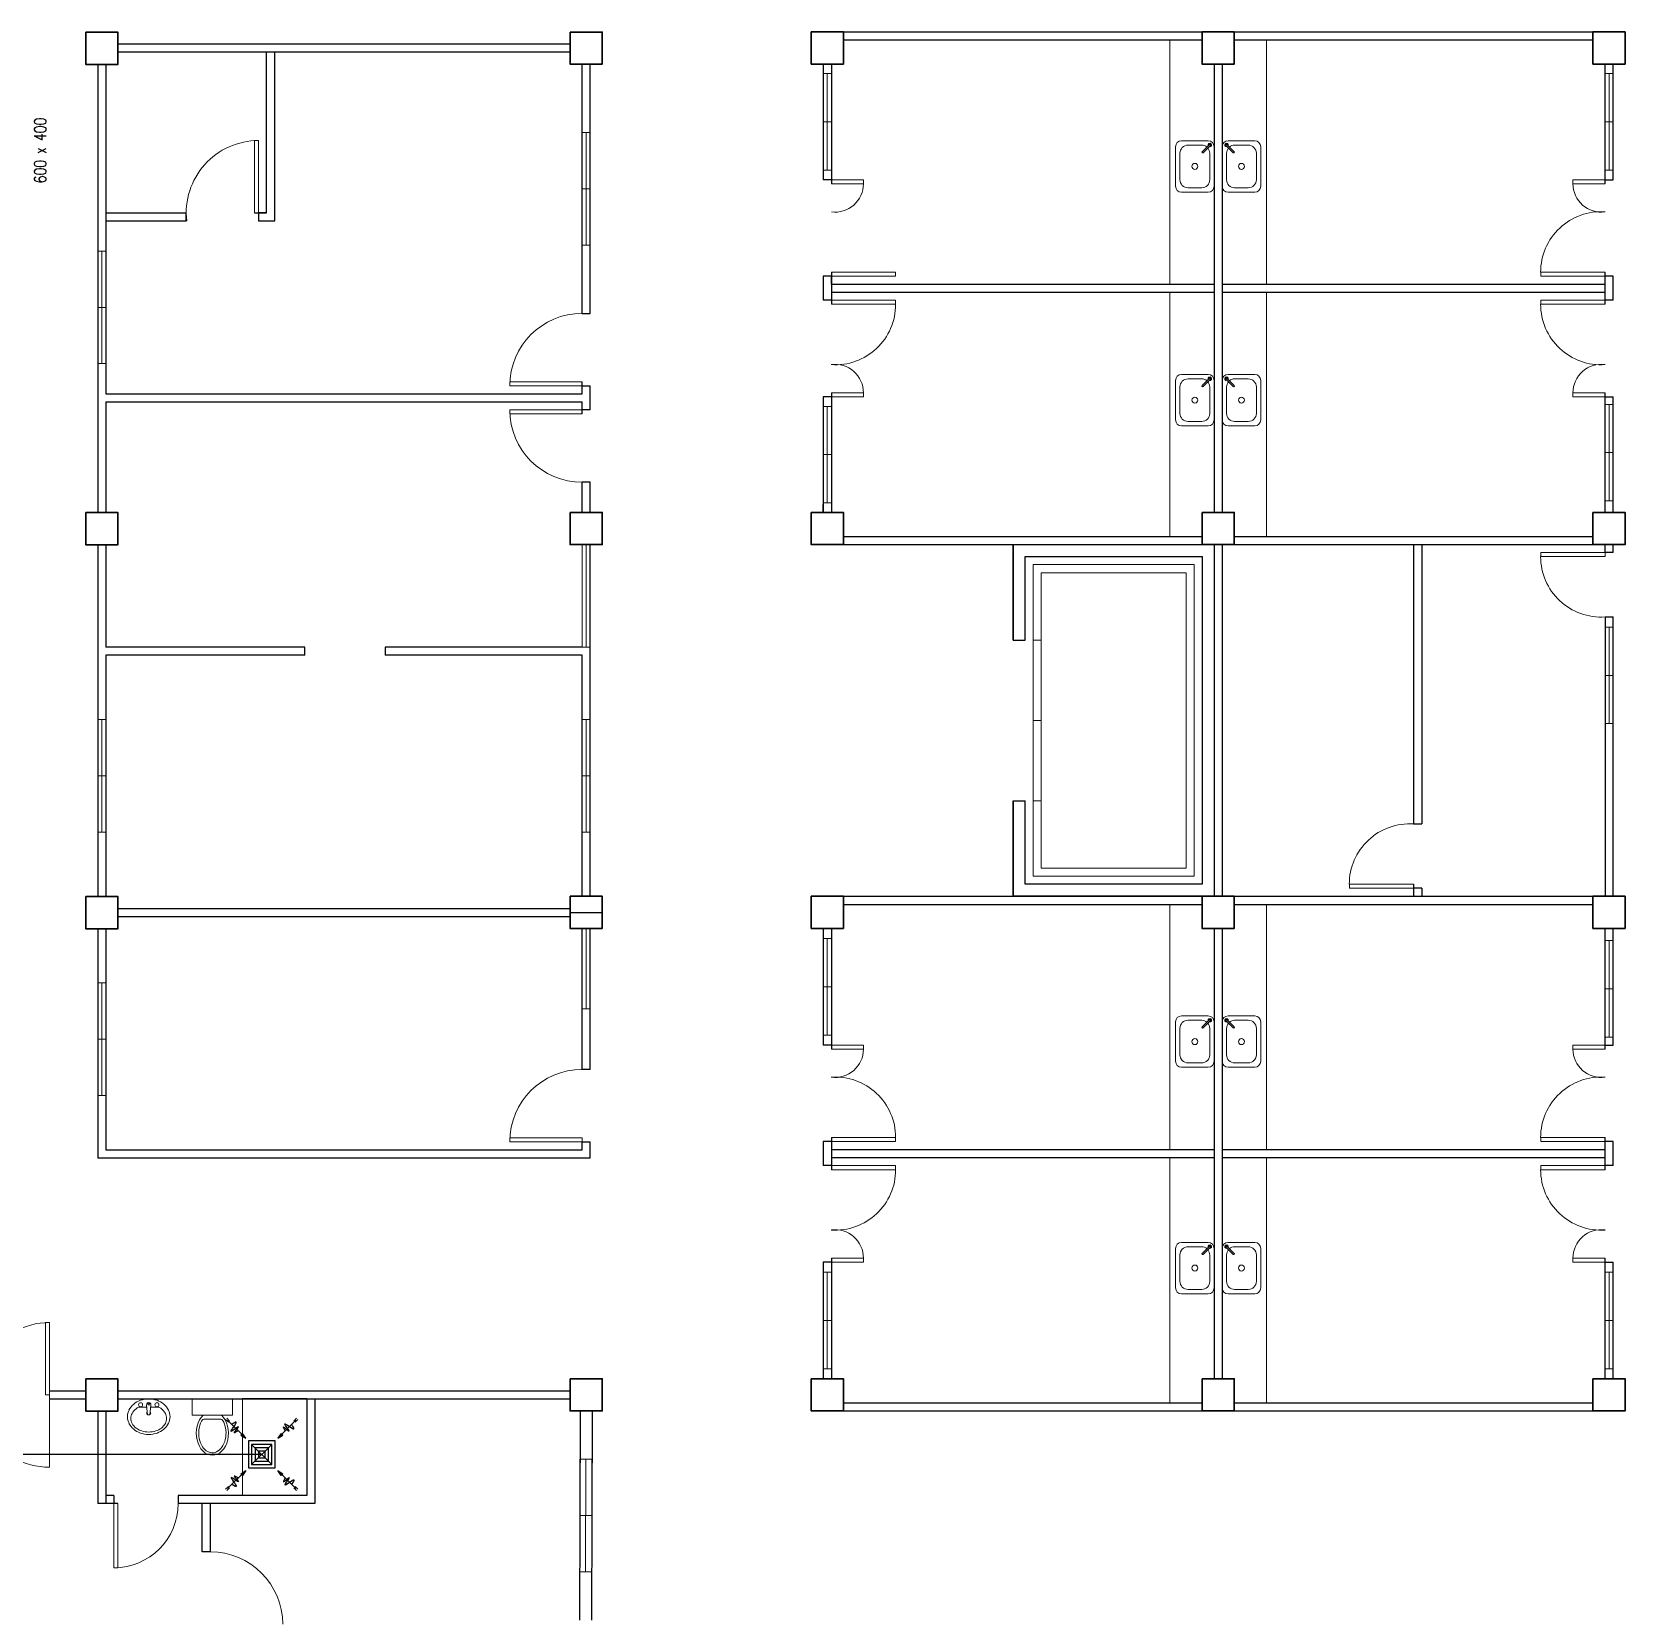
# Model space of a CAD drawing. Header units: millimetres. Extents: x 3 to 200, y 1 to 233.
# Drawn here: x 22.65 to 42.47, y 201.08 to 220.83 of the extents above; entities that cross this region are included whole.
import ezdxf

# ---------------------------------------------------------------- set-up
doc = ezdxf.new("R2010")
doc.units = ezdxf.units.MM
doc.header["$MEASUREMENT"] = 0
for name, color, linetype in [('AIR', 7, 'Continuous'), ('AIR-00', 8, 'Continuous'), ('AIR-03', 30, 'Continuous'), ('ducting label', 7, 'Continuous'), ('exhaust', 1, 'Continuous')]:
    doc.layers.add(name, color=color, linetype=linetype)
doc.styles.add('Arch-Dim', font='simplex.shx', dxfattribs={"width": 0.75})

# ---------------------------------------------------------------- blocks, each defined once
blk = doc.blocks.new('GRILL-C-IN')
at = {"layer": 'AIR-00', "ltscale": 3}
for p, q in [((-0.623, 0.601), (-0.674, 0.651)), ((-0.601, 0.623), (-0.651, 0.674)), ((-0.637, 0.637), (-0.3, 0.3)), ((0.637, 0.637), (0.3, 0.3)), ((0.601, 0.623), (0.651, 0.674)), ((0.623, 0.601), (0.674, 0.651)), ((-0.637, -0.637), (-0.3, -0.3)), ((0.637, -0.637), (0.3, -0.3)), ((-0.623, -0.601), (-0.674, -0.651)), ((-0.601, -0.623), (-0.651, -0.674)), ((0.601, -0.623), (0.651, -0.674)), ((0.623, -0.601), (0.674, -0.651))]:
    blk.add_line(p, q, dxfattribs=at)
at = {"layer": 'AIR-00', "color": 50}
for p, q in [((-0.188, 0.187), (0.187, -0.188)), ((0.187, 0.187), (-0.188, -0.188))]:
    blk.add_line(p, q, dxfattribs=at)
at = {"layer": 'AIR-00', "ltscale": 3}
for points in [[(-0.362, 0.393), (-0.393, 0.362), (-0.3, 0.3)], [(0.393, 0.362), (0.362, 0.393), (0.3, 0.3)], [(-0.362, -0.393), (-0.393, -0.362), (-0.3, -0.3)], [(0.393, -0.362), (0.362, -0.393), (0.3, -0.3)]]:
    blk.add_lwpolyline(points, close=True, dxfattribs=at)
at = {"layer": 'AIR-00', "color": 50}
for points in [[(-0.188, -0.188), (0.187, -0.188), (0.187, 0.187), (-0.188, 0.187)], [(-0.125, -0.125), (0.125, -0.125), (0.125, 0.125), (-0.125, 0.125)], [(-0.062, -0.062), (0.062, -0.062), (0.062, 0.062), (-0.062, 0.062)]]:
    blk.add_lwpolyline(points, close=True, dxfattribs=at)
at = {"layer": 'AIR-00', "ltscale": 3}
for points in [[(-0.441, 0.441), (-0.512, 0.404), (-0.432, 0.514), (-0.568, 0.43), (-0.477, 0.6), (-0.561, 0.561)], [(0.441, 0.441), (0.404, 0.512), (0.514, 0.432), (0.43, 0.568), (0.6, 0.477), (0.561, 0.561)], [(-0.441, -0.441), (-0.512, -0.404), (-0.432, -0.514), (-0.568, -0.43), (-0.477, -0.6), (-0.561, -0.561)], [(0.441, -0.441), (0.404, -0.512), (0.514, -0.432), (0.43, -0.568), (0.6, -0.477), (0.561, -0.561)]]:
    blk.add_spline(points, degree=3, dxfattribs=at)
for points in [[(-0.3, 0.3), (-0.362, 0.393), (-0.393, 0.362)], [(0.3, 0.3), (0.393, 0.362), (0.362, 0.393)], [(-0.3, -0.3), (-0.362, -0.393), (-0.393, -0.362)], [(0.3, -0.3), (0.393, -0.362), (0.362, -0.393)]]:
    blk.add_solid(points, dxfattribs=at)
at = {"layer": 'AIR-03', "color": 6}
blk.add_lwpolyline([(-0.25, -0.25), (0.25, -0.25), (0.25, 0.25), (-0.25, 0.25)], close=True, dxfattribs=at)

msp = doc.modelspace()

# ---------------------------------------------------------------- linework, layer by layer
at = {"color": 8, "lineweight": 25}
for p, q in [((32.745, 220.827), (37.207, 220.827)), ((37.607, 220.827), (42.07, 220.827)), ((29.345, 220.675), (23.72, 220.675)), ((32.745, 220.727), (37.207, 220.727)), ((37.607, 220.727), (42.07, 220.727)), ((23.47, 220.422), (23.47, 214.847)), ((23.57, 220.422), (23.57, 216.325)), ((29.345, 220.575), (23.72, 220.575)), ((25.57, 218.575), (25.57, 220.575)), ((25.67, 218.475), (25.67, 220.575)), ((29.495, 217.325), (29.495, 220.425)), ((29.595, 217.325), (29.595, 220.425)), ((32.495, 220.427), (32.495, 218.988)), ((32.595, 220.427), (32.595, 218.938)), ((37.357, 220.427), (37.357, 214.85)), ((37.457, 220.427), (37.457, 214.85)), ((42.22, 218.938), (42.22, 220.427)), ((42.32, 218.988), (42.32, 220.427)), ((32.595, 218.988), (32.495, 218.988)), ((42.22, 218.988), (42.32, 218.988)), ((23.57, 218.575), (24.57, 218.575)), ((23.57, 218.475), (24.575, 218.475)), ((23.57, 218.475), (23.57, 216.325)), ((24.57, 218.475), (24.57, 218.575)), ((25.42, 218.575), (25.57, 218.575)), ((25.57, 218.575), (25.47, 218.575)), ((25.47, 218.575), (25.47, 218.475)), ((25.47, 218.475), (25.67, 218.475)), ((32.595, 217.838), (32.595, 217.438)), ((42.22, 217.438), (42.22, 217.838)), ((32.495, 217.788), (32.495, 217.488)), ((32.595, 217.788), (32.495, 217.788)), ((32.595, 217.688), (32.595, 217.788)), ((32.595, 217.688), (37.357, 217.688)), ((37.457, 217.688), (42.22, 217.688)), ((42.32, 217.788), (42.22, 217.788)), ((42.32, 217.488), (42.32, 217.788)), ((32.595, 217.488), (32.495, 217.488)), ((32.595, 217.588), (37.357, 217.588)), ((32.595, 217.588), (32.595, 217.488)), ((37.457, 217.588), (42.22, 217.588)), ((42.32, 217.488), (42.22, 217.488)), ((29.495, 217.325), (29.595, 217.325)), ((29.495, 216.325), (29.495, 216.475)), ((23.57, 216.325), (29.495, 216.325)), ((29.495, 216.425), (29.595, 216.425)), ((29.595, 216.125), (29.595, 216.425)), ((32.495, 216.288), (32.495, 214.85)), ((32.595, 216.288), (32.495, 216.288)), ((32.595, 216.338), (32.595, 214.85)), ((42.22, 214.85), (42.22, 216.338)), ((42.22, 216.288), (42.32, 216.288)), ((42.32, 214.85), (42.32, 216.288)), ((23.57, 216.225), (23.57, 214.847)), ((23.57, 216.225), (29.495, 216.225)), ((29.495, 216.075), (29.495, 216.225)), ((29.595, 216.125), (29.495, 216.125)), ((29.495, 214.85), (29.495, 215.225)), ((29.595, 215.225), (29.495, 215.225)), ((29.595, 214.85), (29.595, 215.225)), ((32.495, 214.85), (32.495, 214.95)), ((32.745, 214.55), (37.207, 214.55)), ((37.607, 214.55), (42.07, 214.55)), ((23.47, 214.447), (23.47, 210.072)), ((23.57, 214.447), (23.57, 213.175)), ((29.595, 210.075), (29.595, 214.45)), ((32.745, 214.45), (42.07, 214.45)), ((34.857, 214.45), (34.857, 213.262)), ((37.357, 214.45), (37.357, 210.075)), ((37.457, 214.45), (37.457, 210.075)), ((37.607, 214.45), (42.07, 214.45)), ((39.839, 214.45), (39.839, 210.975)), ((39.939, 214.45), (39.939, 210.975)), ((42.22, 214.35), (42.22, 214.45)), ((42.32, 214.35), (42.22, 214.35)), ((42.32, 214.35), (42.32, 214.45)), ((42.22, 213.55), (42.22, 210.075)), ((42.22, 213.55), (42.32, 213.55)), ((42.32, 210.075), (42.32, 213.55)), ((26.045, 213.175), (23.57, 213.175)), ((23.57, 213.075), (23.57, 210.072)), ((26.045, 213.075), (23.57, 213.075)), ((26.045, 213.075), (26.045, 213.175)), ((29.495, 213.175), (27.045, 213.175)), ((27.045, 213.175), (27.045, 213.075)), ((29.495, 213.175), (27.045, 213.175)), ((29.495, 213.075), (27.045, 213.075)), ((29.495, 210.075), (29.495, 213.075)), ((34.857, 213.262), (35.007, 213.262)), ((34.857, 211.262), (34.857, 210.075)), ((34.857, 211.262), (35.007, 211.262)), ((39.839, 210.975), (39.939, 210.975)), ((39.839, 210.225), (39.839, 210.075)), ((39.939, 210.175), (39.839, 210.175)), ((39.939, 210.175), (39.939, 210.075)), ((23.72, 209.922), (29.345, 209.922)), ((32.745, 210.075), (42.07, 210.075)), ((32.745, 209.975), (37.207, 209.975)), ((37.607, 209.975), (42.07, 209.975)), ((23.72, 209.822), (29.345, 209.822)), ((29.345, 209.875), (29.745, 209.875)), ((23.47, 209.672), (23.47, 206.822)), ((23.57, 209.672), (23.57, 206.922)), ((29.495, 207.922), (29.495, 209.675)), ((29.595, 207.922), (29.595, 209.675)), ((32.495, 209.675), (32.495, 208.225)), ((32.595, 209.675), (32.595, 208.175)), ((37.357, 209.675), (37.357, 204.075)), ((37.457, 209.675), (37.457, 204.075)), ((42.22, 208.175), (42.22, 209.675)), ((42.32, 208.225), (42.32, 209.675)), ((32.595, 208.225), (32.495, 208.225)), ((42.22, 208.225), (42.32, 208.225)), ((29.595, 207.922), (29.495, 207.922)), ((29.495, 206.922), (29.495, 207.022)), ((29.495, 206.922), (29.495, 207.022)), ((29.495, 207.022), (29.595, 207.022)), ((29.595, 206.822), (29.595, 207.022)), ((32.495, 207.025), (32.495, 206.725)), ((32.595, 207.025), (32.495, 207.025)), ((32.595, 207.075), (32.595, 206.675)), ((32.595, 206.925), (37.357, 206.925)), ((37.457, 206.925), (42.22, 206.925)), ((42.22, 206.675), (42.22, 207.075)), ((42.32, 207.025), (42.22, 207.025)), ((42.32, 206.725), (42.32, 207.025)), ((23.47, 206.822), (29.595, 206.822)), ((23.57, 206.922), (29.495, 206.922)), ((32.595, 206.825), (37.357, 206.825)), ((37.457, 206.825), (42.22, 206.825)), ((32.595, 206.725), (32.495, 206.725)), ((42.32, 206.725), (42.22, 206.725)), ((32.595, 205.575), (32.595, 204.075)), ((42.22, 204.075), (42.22, 205.575)), ((32.495, 205.525), (32.495, 204.075)), ((32.595, 205.525), (32.495, 205.525)), ((42.22, 205.525), (42.32, 205.525)), ((42.32, 204.075), (42.32, 205.525)), ((22.87, 203.924), (23.32, 203.924)), ((22.87, 203.824), (23.32, 203.824)), ((23.72, 203.924), (29.345, 203.925)), ((23.72, 203.824), (29.345, 203.825)), ((23.72, 203.824), (26.07, 203.824)), ((26.07, 203.824), (25.27, 203.824)), ((26.07, 203.824), (26.17, 203.824)), ((26.07, 203.824), (26.07, 202.624)), ((26.17, 203.824), (26.17, 202.524)), ((32.745, 203.775), (37.207, 203.775)), ((37.607, 203.775), (42.07, 203.775)), ((23.47, 203.672), (23.47, 202.524)), ((23.57, 203.672), (23.57, 202.524)), ((29.47, 203.675), (29.462, 201.072)), ((29.62, 203.674), (29.612, 201.072)), ((32.745, 203.675), (37.207, 203.675)), ((37.607, 203.675), (42.07, 203.675)), ((23.67, 202.624), (23.57, 202.624)), ((23.67, 202.624), (23.67, 202.524)), ((26.07, 202.624), (24.47, 202.624)), ((24.47, 202.624), (24.47, 202.524)), ((23.57, 202.524), (23.47, 202.524)), ((23.72, 202.524), (23.57, 202.524)), ((26.17, 202.524), (24.47, 202.524)), ((24.77, 201.922), (24.77, 202.524)), ((24.87, 201.922), (24.87, 202.524)), ((24.87, 201.922), (24.77, 201.922))]:
    msp.add_line(p, q, dxfattribs=at)
at = {"color": 8, "lineweight": 9}
for p, q in [((36.807, 217.688), (36.807, 220.727)), ((38.007, 217.688), (38.007, 220.727)), ((29.495, 218.875), (29.495, 219.575)), ((29.495, 219.575), (29.595, 219.575)), ((29.545, 219.575), (29.545, 218.175)), ((29.595, 219.575), (29.595, 218.175)), ((29.495, 218.875), (29.595, 218.875)), ((23.47, 218.1), (23.57, 218.1)), ((23.52, 218.1), (23.52, 216.7)), ((29.595, 218.175), (29.495, 218.175)), ((36.807, 214.55), (36.807, 217.588)), ((38.007, 214.55), (38.007, 217.588)), ((23.47, 217.4), (23.57, 217.4)), ((23.57, 216.7), (23.47, 216.7)), ((29.495, 213.175), (29.495, 214.45)), ((29.545, 214.45), (29.545, 213.175)), ((29.495, 213.175), (29.595, 213.175)), ((35.107, 213.262), (35.207, 213.262)), ((35.107, 213.262), (35.107, 211.262)), ((35.207, 213.262), (35.207, 211.262)), ((23.47, 212.273), (23.57, 212.273)), ((23.52, 212.273), (23.52, 210.873)), ((29.495, 212.273), (29.595, 212.273)), ((29.545, 212.273), (29.545, 210.873)), ((35.207, 212.262), (35.107, 212.262)), ((23.47, 211.573), (23.57, 211.573)), ((29.495, 211.573), (29.595, 211.573)), ((35.107, 211.262), (35.207, 211.262)), ((23.57, 210.873), (23.47, 210.873)), ((29.595, 210.873), (29.495, 210.873)), ((36.807, 206.925), (36.807, 209.975)), ((38.007, 206.925), (38.007, 209.975)), ((29.495, 209.675), (29.495, 208.675)), ((29.545, 209.675), (29.545, 208.675)), ((23.47, 208.297), (23.47, 208.997)), ((23.47, 208.997), (23.57, 208.997)), ((23.52, 208.997), (23.52, 207.597)), ((23.57, 208.997), (23.57, 207.597)), ((29.495, 208.675), (29.595, 208.675)), ((23.47, 208.297), (23.57, 208.297)), ((23.57, 207.597), (23.47, 207.597)), ((36.807, 203.775), (36.807, 206.825)), ((38.007, 203.775), (38.007, 206.825)), ((24.645, 203.823), (25.145, 203.823)), ((24.645, 203.623), (24.645, 203.823)), ((25.145, 203.823), (25.145, 203.623)), ((25.27, 203.824), (25.27, 202.624)), ((24.089, 203.626), (24.076, 203.748)), ((24.118, 203.626), (24.131, 203.748)), ((25.145, 203.623), (24.645, 203.623)), ((24.985, 203.573), (24.804, 203.573)), ((29.616, 203.073), (29.468, 203.073)), ((29.468, 203.073), (29.468, 201.673)), ((29.542, 203.073), (29.538, 201.673)), ((29.616, 202.373), (29.616, 203.073)), ((29.616, 202.373), (29.468, 202.373)), ((29.468, 201.673), (29.614, 201.673))]:
    msp.add_line(p, q, dxfattribs=at)
at = {"color": 8, "linetype": 'ByBlock', "lineweight": 9}
for p, q in [((32.595, 220.307), (32.495, 220.307)), ((32.495, 220.307), (32.495, 219.107)), ((32.545, 220.307), (32.545, 219.107)), ((32.595, 219.707), (32.595, 220.307)), ((42.32, 220.307), (42.22, 220.307)), ((42.22, 220.307), (42.22, 219.107)), ((42.27, 220.307), (42.27, 219.107)), ((42.32, 219.707), (42.32, 220.307)), ((32.495, 219.707), (32.595, 219.707)), ((42.22, 219.707), (42.32, 219.707)), ((32.495, 219.107), (32.595, 219.107)), ((42.22, 219.107), (42.32, 219.107)), ((32.595, 216.169), (32.495, 216.169)), ((32.495, 216.169), (32.495, 214.969)), ((32.545, 216.169), (32.545, 214.969)), ((32.595, 215.569), (32.595, 216.169)), ((42.32, 216.194), (42.22, 216.194)), ((42.22, 216.194), (42.22, 214.994)), ((42.27, 216.194), (42.27, 214.994)), ((42.32, 215.594), (42.32, 216.194)), ((32.495, 215.569), (32.595, 215.569)), ((42.22, 215.594), (42.32, 215.594)), ((32.495, 214.969), (32.595, 214.969)), ((42.22, 214.994), (42.32, 214.994)), ((42.32, 213.423), (42.22, 213.423)), ((42.22, 213.423), (42.22, 212.223)), ((42.27, 213.423), (42.27, 212.223)), ((42.32, 212.823), (42.32, 213.423)), ((42.22, 212.823), (42.32, 212.823)), ((42.22, 212.223), (42.32, 212.223)), ((32.595, 209.55), (32.495, 209.55)), ((32.495, 209.55), (32.495, 208.35)), ((32.545, 209.55), (32.545, 208.35)), ((32.595, 208.95), (32.595, 209.55)), ((42.32, 209.525), (42.22, 209.525)), ((42.22, 209.525), (42.22, 208.325)), ((42.27, 209.525), (42.27, 208.325)), ((42.32, 208.925), (42.32, 209.525)), ((32.495, 208.95), (32.595, 208.95)), ((42.22, 208.925), (42.32, 208.925)), ((32.495, 208.35), (32.595, 208.35)), ((42.22, 208.325), (42.32, 208.325)), ((32.595, 205.4), (32.495, 205.4)), ((32.495, 205.4), (32.495, 204.2)), ((32.545, 205.4), (32.545, 204.2)), ((32.595, 204.8), (32.595, 205.4)), ((42.32, 205.4), (42.22, 205.4)), ((42.22, 205.4), (42.22, 204.2)), ((42.27, 205.4), (42.27, 204.2)), ((42.32, 204.8), (42.32, 205.4)), ((32.495, 204.8), (32.595, 204.8)), ((42.22, 204.8), (42.32, 204.8)), ((32.495, 204.2), (32.595, 204.2)), ((42.22, 204.2), (42.32, 204.2))]:
    msp.add_line(p, q, dxfattribs=at)
at = {"color": 8, "lineweight": 13}
for p, q in [((25.47, 219.475), (25.42, 219.475)), ((25.42, 219.475), (25.42, 218.575)), ((25.47, 218.575), (25.47, 219.475)), ((28.595, 216.425), (28.595, 216.475)), ((28.595, 216.475), (29.495, 216.475)), ((29.495, 216.425), (28.595, 216.425)), ((28.595, 216.125), (28.595, 216.075)), ((29.495, 216.125), (28.595, 216.125)), ((28.595, 216.075), (29.495, 216.075)), ((28.595, 207.072), (29.495, 207.072)), ((28.595, 207.022), (28.595, 207.072)), ((29.495, 207.022), (28.595, 207.022)), ((29.495, 207.072), (29.495, 207.022)), ((22.87, 204.774), (22.82, 204.774)), ((22.82, 204.774), (22.82, 203.874)), ((22.87, 203.874), (22.87, 204.774)), ((22.82, 203.874), (22.87, 203.874)), ((22.87, 203.924), (22.87, 203.824)), ((22.87, 203.824), (22.87, 202.974)), ((23.67, 202.524), (23.67, 201.724)), ((23.72, 202.524), (23.67, 202.524)), ((23.72, 201.724), (23.72, 202.524)), ((23.67, 201.724), (23.72, 201.724))]:
    msp.add_line(p, q, dxfattribs=at)
at = {"color": 8, "lineweight": 9, "ltscale": 0.4}
for p, q in [((37.282, 219.473), (36.952, 219.473)), ((37.202, 219.418), (37.032, 219.418)), ((37.298, 219.426), (37.207, 219.335)), ((37.31, 219.414), (37.219, 219.323)), ((37.504, 219.414), (37.595, 219.323)), ((37.517, 219.426), (37.608, 219.335)), ((37.532, 219.473), (37.862, 219.473)), ((37.612, 219.418), (37.782, 219.418)), ((36.877, 219.398), (36.877, 218.908)), ((36.932, 219.318), (36.932, 218.988)), ((37.302, 218.988), (37.302, 219.318)), ((37.357, 218.908), (37.357, 219.398)), ((37.457, 218.908), (37.457, 219.398)), ((37.512, 218.988), (37.512, 219.318)), ((37.882, 219.318), (37.882, 218.988)), ((37.937, 219.398), (37.937, 218.908)), ((36.952, 218.833), (37.282, 218.833)), ((37.032, 218.888), (37.202, 218.888)), ((37.862, 218.833), (37.532, 218.833)), ((37.782, 218.888), (37.612, 218.888)), ((36.877, 216.491), (36.877, 216.001)), ((37.282, 216.566), (36.952, 216.566)), ((37.202, 216.511), (37.032, 216.511)), ((37.298, 216.519), (37.207, 216.428)), ((37.31, 216.507), (37.219, 216.416)), ((37.357, 216.001), (37.357, 216.491)), ((37.457, 216.001), (37.457, 216.491)), ((37.504, 216.507), (37.595, 216.416)), ((37.517, 216.519), (37.608, 216.428)), ((37.532, 216.566), (37.862, 216.566)), ((37.612, 216.511), (37.782, 216.511)), ((37.937, 216.491), (37.937, 216.001)), ((36.932, 216.411), (36.932, 216.081)), ((37.302, 216.081), (37.302, 216.411)), ((37.512, 216.081), (37.512, 216.411)), ((37.882, 216.411), (37.882, 216.081)), ((36.952, 215.926), (37.282, 215.926)), ((37.032, 215.981), (37.202, 215.981)), ((37.862, 215.926), (37.532, 215.926)), ((37.782, 215.981), (37.612, 215.981)), ((36.877, 208.513), (36.877, 208.023)), ((37.282, 208.588), (36.952, 208.588)), ((37.202, 208.533), (37.032, 208.533)), ((37.298, 208.541), (37.207, 208.45)), ((37.31, 208.529), (37.219, 208.438)), ((37.357, 208.023), (37.357, 208.513)), ((37.457, 208.023), (37.457, 208.513)), ((37.504, 208.529), (37.595, 208.438)), ((37.517, 208.541), (37.608, 208.45)), ((37.532, 208.588), (37.862, 208.588)), ((37.612, 208.533), (37.782, 208.533)), ((37.937, 208.513), (37.937, 208.023)), ((36.932, 208.433), (36.932, 208.103)), ((37.302, 208.103), (37.302, 208.433)), ((37.512, 208.103), (37.512, 208.433)), ((37.882, 208.433), (37.882, 208.103)), ((36.952, 207.948), (37.282, 207.948)), ((37.032, 208.003), (37.202, 208.003)), ((37.862, 207.948), (37.532, 207.948)), ((37.782, 208.003), (37.612, 208.003)), ((37.282, 205.771), (36.952, 205.771)), ((37.532, 205.771), (37.862, 205.771)), ((36.877, 205.696), (36.877, 205.206)), ((36.932, 205.616), (36.932, 205.286)), ((37.202, 205.716), (37.032, 205.716)), ((37.298, 205.725), (37.207, 205.633)), ((37.31, 205.712), (37.219, 205.621)), ((37.302, 205.286), (37.302, 205.616)), ((37.357, 205.206), (37.357, 205.696)), ((37.457, 205.206), (37.457, 205.696)), ((37.504, 205.712), (37.595, 205.621)), ((37.512, 205.286), (37.512, 205.616)), ((37.517, 205.725), (37.608, 205.633)), ((37.612, 205.716), (37.782, 205.716)), ((37.882, 205.616), (37.882, 205.286)), ((37.937, 205.696), (37.937, 205.206)), ((37.032, 205.186), (37.202, 205.186)), ((37.782, 205.186), (37.612, 205.186)), ((36.952, 205.131), (37.282, 205.131)), ((37.862, 205.131), (37.532, 205.131))]:
    msp.add_line(p, q, dxfattribs=at)
at = {"color": 8, "lineweight": -2}
msp.add_line((24.575, 218.475), (24.57, 218.475), dxfattribs=at)
at = {"color": 8, "lineweight": 35}
for points in [[(23.32, 220.822), (23.72, 220.822), (23.72, 220.422), (23.32, 220.422)], [(29.345, 220.825), (29.745, 220.825), (29.745, 220.425), (29.345, 220.425)], [(32.345, 220.827), (32.745, 220.827), (32.745, 220.427), (32.345, 220.427)], [(37.207, 220.827), (37.607, 220.827), (37.607, 220.427), (37.207, 220.427)], [(42.07, 220.827), (42.47, 220.827), (42.47, 220.427), (42.07, 220.427)], [(23.32, 214.847), (23.72, 214.847), (23.72, 214.447), (23.32, 214.447)], [(29.345, 214.85), (29.745, 214.85), (29.745, 214.45), (29.345, 214.45)], [(32.345, 214.85), (32.745, 214.85), (32.745, 214.45), (32.345, 214.45)], [(37.207, 214.85), (37.607, 214.85), (37.607, 214.45), (37.207, 214.45)], [(42.07, 214.85), (42.47, 214.85), (42.47, 214.45), (42.07, 214.45)], [(23.32, 210.072), (23.72, 210.072), (23.72, 209.672), (23.32, 209.672)], [(29.345, 210.075), (29.745, 210.075), (29.745, 209.675), (29.345, 209.675)], [(32.345, 210.075), (32.745, 210.075), (32.745, 209.675), (32.345, 209.675)], [(37.207, 210.075), (37.607, 210.075), (37.607, 209.675), (37.207, 209.675)], [(42.07, 210.075), (42.47, 210.075), (42.47, 209.675), (42.07, 209.675)], [(23.32, 204.072), (23.72, 204.072), (23.72, 203.672), (23.32, 203.672)], [(29.345, 204.075), (29.745, 204.075), (29.745, 203.675), (29.345, 203.675)], [(32.345, 204.075), (32.745, 204.075), (32.745, 203.675), (32.345, 203.675)], [(37.207, 204.075), (37.607, 204.075), (37.607, 203.675), (37.207, 203.675)], [(42.07, 204.075), (42.47, 204.075), (42.47, 203.675), (42.07, 203.675)]]:
    msp.add_lwpolyline(points, close=True, dxfattribs=at)
at = {"color": 8, "lineweight": 9}
for points in [[(32.495, 220.307), (32.595, 220.307), (32.595, 219.107), (32.495, 219.107)], [(42.22, 220.307), (42.32, 220.307), (42.32, 219.107), (42.22, 219.107)], [(29.495, 219.575), (29.595, 219.575), (29.595, 218.175), (29.495, 218.175)], [(23.47, 218.1), (23.57, 218.1), (23.57, 216.7), (23.47, 216.7)], [(23.47, 218.1), (23.57, 218.1), (23.57, 216.7), (23.47, 216.7)], [(32.495, 216.169), (32.595, 216.169), (32.595, 214.969), (32.495, 214.969)], [(42.22, 216.194), (42.32, 216.194), (42.32, 214.994), (42.22, 214.994)], [(29.495, 214.45), (29.595, 214.45), (29.595, 213.175), (29.495, 213.175)], [(42.22, 213.423), (42.32, 213.423), (42.32, 212.223), (42.22, 212.223)], [(23.47, 212.273), (23.57, 212.273), (23.57, 210.873), (23.47, 210.873)], [(29.495, 212.273), (29.595, 212.273), (29.595, 210.873), (29.495, 210.873)], [(29.495, 209.675), (29.595, 209.675), (29.595, 208.675), (29.495, 208.675)], [(32.495, 209.55), (32.595, 209.55), (32.595, 208.35), (32.495, 208.35)], [(42.22, 209.525), (42.32, 209.525), (42.32, 208.325), (42.22, 208.325)], [(23.47, 208.997), (23.57, 208.997), (23.57, 207.597), (23.47, 207.597)], [(32.495, 205.4), (32.595, 205.4), (32.595, 204.2), (32.495, 204.2)], [(42.22, 205.4), (42.32, 205.4), (42.32, 204.2), (42.22, 204.2)], [(29.468, 203.073), (29.614, 203.073), (29.614, 201.673), (29.468, 201.673)]]:
    msp.add_lwpolyline(points, close=True, dxfattribs=at)
at = {"color": 8, "lineweight": 13, "ltscale": 0.03}
for points in [[(32.595, 218.988), (32.595, 218.938), (32.995, 218.938), (32.995, 218.988)], [(42.22, 218.988), (42.22, 218.938), (41.82, 218.938), (41.82, 218.988)], [(32.595, 217.838), (32.595, 217.788), (33.395, 217.788), (33.395, 217.838)], [(42.22, 217.838), (42.22, 217.788), (41.42, 217.788), (41.42, 217.838)], [(32.595, 217.438), (32.595, 217.488), (33.395, 217.488), (33.395, 217.438)], [(42.22, 217.438), (42.22, 217.488), (41.42, 217.488), (41.42, 217.438)], [(32.595, 216.288), (32.595, 216.338), (32.995, 216.338), (32.995, 216.288)], [(42.22, 216.288), (42.22, 216.338), (41.82, 216.338), (41.82, 216.288)], [(42.22, 214.35), (42.22, 214.3), (41.42, 214.3), (41.42, 214.35)], [(39.839, 210.175), (39.839, 210.225), (39.039, 210.225), (39.039, 210.175)], [(32.595, 208.225), (32.595, 208.175), (32.995, 208.175), (32.995, 208.225)], [(42.22, 208.225), (42.22, 208.175), (41.82, 208.175), (41.82, 208.225)], [(32.595, 207.075), (32.595, 207.025), (33.395, 207.025), (33.395, 207.075)], [(42.22, 207.075), (42.22, 207.025), (41.42, 207.025), (41.42, 207.075)], [(32.595, 206.675), (32.595, 206.725), (33.395, 206.725), (33.395, 206.675)], [(42.22, 206.675), (42.22, 206.725), (41.42, 206.725), (41.42, 206.675)], [(32.595, 205.525), (32.595, 205.575), (32.995, 205.575), (32.995, 205.525)], [(42.22, 205.525), (42.22, 205.575), (41.82, 205.575), (41.82, 205.525)]]:
    msp.add_lwpolyline(points, close=True, dxfattribs=at)
at = {"color": 8, "lineweight": 25}
for points in [[(34.857, 213.262), (34.857, 214.45), (37.357, 214.45), (37.357, 210.075), (34.857, 210.075), (34.857, 211.262)], [(35.007, 213.262), (35.007, 214.3), (37.207, 214.3), (37.207, 210.225), (35.007, 210.225), (35.007, 211.262)]]:
    msp.add_lwpolyline(points, dxfattribs=at)
at = {"color": 8, "lineweight": 9}
for points in [[(35.107, 213.262), (35.107, 214.2), (37.107, 214.2), (37.107, 210.325), (35.107, 210.325), (35.107, 211.262)], [(35.207, 213.262), (35.207, 214.1), (37.007, 214.1), (37.007, 210.425), (35.207, 210.425), (35.207, 211.262)]]:
    msp.add_lwpolyline(points, dxfattribs=at)
for points in [[(24.326, 203.582, -0.124838), (24.31, 203.519, -0.105788), (24.261, 203.461, -0.086697), (24.191, 203.425, -0.076776), (24.103, 203.412, -0.076776), (24.016, 203.425, -0.086697), (23.946, 203.461, -0.105788), (23.897, 203.519, -0.124838), (23.881, 203.582, -0.124838), (23.897, 203.644, -0.105788), (23.946, 203.702, -0.040067), (23.977, 203.722), (24.079, 203.722, -0.040067)], [(24.128, 203.722), (24.23, 203.722, -0.040067), (24.261, 203.702, -0.105788), (24.31, 203.644, -0.124838), (24.326, 203.582, -0.124838)]]:
    msp.add_lwpolyline(points, format="xyb", dxfattribs=at)
at = {"color": 8, "lineweight": 9, "ltscale": 0.4}
for centre in [(37.117, 219.153), (37.697, 219.153), (37.117, 216.246), (37.697, 216.246), (37.117, 208.268), (37.697, 208.268), (37.117, 205.451), (37.697, 205.451)]:
    msp.add_circle(centre, 0.0375, dxfattribs=at)
at = {"color": 8, "lineweight": 9}
for centre, radius in [((24.002, 203.751), 0.0255), ((24.103, 203.757), 0.0095), ((24.205, 203.751), 0.0255)]:
    msp.add_circle(centre, radius, dxfattribs=at)
at = {"color": 8, "lineweight": 13}
for centre, radius, start, end in [((25.47, 218.575), 0.9, 90, 186.3794), ((29.495, 216.425), 0.9, 90, 180), ((29.495, 216.125), 0.9, 180, 270), ((29.495, 207.022), 0.9, 90, 180), ((22.87, 203.874), 0.9, 90, 270.0009), ((23.67, 202.524), 0.8, 270, 0), ((24.87, 201.022), 0.9, 0, 90)]:
    msp.add_arc(centre, radius, start, end, dxfattribs=at)
at = {"color": 8, "lineweight": 9, "ltscale": 0.4}
for centre, radius, start, end in [((36.952, 219.398), 0.075, 90, 180), ((37.032, 219.318), 0.1, 90, 180), ((37.202, 219.318), 0.1, 50.0132, 90), ((37.282, 219.398), 0.075, 0, 90), ((37.304, 219.42), 0.0217, 248.7565, 201.2435), ((37.304, 219.42), 0.0145, 262.0499, 187.9501), ((37.304, 219.42), 0.00874, 315, 135), ((37.532, 219.398), 0.075, 90, 180), ((37.51, 219.42), 0.0217, 338.7565, 291.2435), ((37.51, 219.42), 0.0145, 352.0499, 277.9501), ((37.51, 219.42), 0.00874, 45, 225), ((37.612, 219.318), 0.1, 90, 129.9868), ((37.782, 219.318), 0.1, 0, 90), ((37.862, 219.398), 0.075, 0, 90), ((37.213, 219.329), 0.00874, 135, 315), ((37.202, 219.318), 0.1, 0, 39.9868), ((37.612, 219.318), 0.1, 140.0132, 180), ((37.602, 219.329), 0.00874, 225, 45), ((36.952, 218.908), 0.075, 180, 270), ((37.032, 218.988), 0.1, 180, 270), ((37.202, 218.988), 0.1, 270, 0), ((37.282, 218.908), 0.075, 270, 0), ((37.532, 218.908), 0.075, 180, 270), ((37.612, 218.988), 0.1, 180, 270), ((37.782, 218.988), 0.1, 270, 0), ((37.862, 218.908), 0.075, 270, 0), ((36.952, 216.491), 0.075, 90, 180), ((37.032, 216.411), 0.1, 90, 180), ((37.202, 216.411), 0.1, 50.0132, 90), ((37.202, 216.411), 0.1, 0, 39.9868), ((37.282, 216.491), 0.075, 0, 90), ((37.304, 216.513), 0.0217, 248.7565, 201.2435), ((37.304, 216.513), 0.0145, 262.0499, 187.9501), ((37.304, 216.513), 0.00874, 315, 135), ((37.532, 216.491), 0.075, 90, 180), ((37.51, 216.513), 0.0217, 338.7565, 291.2435), ((37.51, 216.513), 0.0145, 352.0499, 277.9501), ((37.51, 216.513), 0.00874, 45, 225), ((37.612, 216.411), 0.1, 140.0132, 180), ((37.612, 216.411), 0.1, 90, 129.9868), ((37.782, 216.411), 0.1, 0, 90), ((37.862, 216.491), 0.075, 0, 90), ((37.213, 216.422), 0.00874, 135, 315), ((37.602, 216.422), 0.00874, 225, 45), ((37.032, 216.081), 0.1, 180, 270), ((37.202, 216.081), 0.1, 270, 0), ((37.612, 216.081), 0.1, 180, 270), ((37.782, 216.081), 0.1, 270, 0), ((36.952, 216.001), 0.075, 180, 270), ((37.282, 216.001), 0.075, 270, 0), ((37.532, 216.001), 0.075, 180, 270), ((37.862, 216.001), 0.075, 270, 0), ((36.952, 208.513), 0.075, 90, 180), ((37.032, 208.433), 0.1, 90, 180), ((37.202, 208.433), 0.1, 50.0132, 90), ((37.282, 208.513), 0.075, 0, 90), ((37.304, 208.535), 0.0217, 248.7565, 201.2435), ((37.304, 208.535), 0.0145, 262.0499, 187.9501), ((37.304, 208.535), 0.00874, 315, 135), ((37.532, 208.513), 0.075, 90, 180), ((37.51, 208.535), 0.0217, 338.7565, 291.2435), ((37.51, 208.535), 0.0145, 352.0499, 277.9501), ((37.51, 208.535), 0.00874, 45, 225), ((37.612, 208.433), 0.1, 90, 129.9868), ((37.782, 208.433), 0.1, 0, 90), ((37.862, 208.513), 0.075, 0, 90), ((37.213, 208.444), 0.00874, 135, 315), ((37.202, 208.433), 0.1, 0, 39.9868), ((37.612, 208.433), 0.1, 140.0132, 180), ((37.602, 208.444), 0.00874, 225, 45), ((36.952, 208.023), 0.075, 180, 270), ((37.032, 208.103), 0.1, 180, 270), ((37.202, 208.103), 0.1, 270, 0), ((37.282, 208.023), 0.075, 270, 0), ((37.532, 208.023), 0.075, 180, 270), ((37.612, 208.103), 0.1, 180, 270), ((37.782, 208.103), 0.1, 270, 0), ((37.862, 208.023), 0.075, 270, 0), ((36.952, 205.696), 0.075, 90, 180), ((37.282, 205.696), 0.075, 0, 90), ((37.304, 205.718), 0.0217, 248.7565, 201.2435), ((37.532, 205.696), 0.075, 90, 180), ((37.51, 205.718), 0.0217, 338.7565, 291.2435), ((37.862, 205.696), 0.075, 0, 90), ((37.032, 205.616), 0.1, 90, 180), ((37.202, 205.616), 0.1, 50.0132, 90), ((37.213, 205.627), 0.00874, 135, 315), ((37.202, 205.616), 0.1, 0, 39.9868), ((37.304, 205.718), 0.0145, 262.0499, 187.9501), ((37.304, 205.718), 0.00874, 315, 135), ((37.51, 205.718), 0.0145, 352.0499, 277.9501), ((37.51, 205.718), 0.00874, 45, 225), ((37.612, 205.616), 0.1, 140.0132, 180), ((37.612, 205.616), 0.1, 90, 129.9868), ((37.602, 205.627), 0.00874, 225, 45), ((37.782, 205.616), 0.1, 0, 90), ((36.952, 205.206), 0.075, 180, 270), ((37.032, 205.286), 0.1, 180, 270), ((37.202, 205.286), 0.1, 270, 0), ((37.282, 205.206), 0.075, 270, 0), ((37.532, 205.206), 0.075, 180, 270), ((37.612, 205.286), 0.1, 180, 270), ((37.782, 205.286), 0.1, 270, 0), ((37.862, 205.206), 0.075, 270, 0)]:
    msp.add_arc(centre, radius, start, end, dxfattribs=at)
at = {"color": 8, "lineweight": 13, "ltscale": 0.03}
for centre, radius, start, end in [((32.642, 218.938), 0.353, 262.3719, 0), ((42.173, 218.938), 0.353, 180, 277.6281), ((42.171, 217.838), 0.752, 86.3048, 180), ((32.643, 217.438), 0.752, 266.3048, 0), ((42.171, 217.438), 0.752, 180, 273.6952), ((32.642, 216.338), 0.353, 0, 97.6281), ((42.173, 216.338), 0.353, 82.3719, 180), ((42.171, 214.3), 0.752, 180, 273.6952), ((39.79, 210.225), 0.752, 86.3048, 180), ((32.642, 208.175), 0.353, 262.3719, 0), ((42.173, 208.175), 0.353, 180, 277.6281), ((32.643, 207.075), 0.752, 0, 93.6952), ((42.171, 207.075), 0.752, 86.3048, 180), ((32.643, 206.675), 0.752, 266.3048, 0), ((42.171, 206.675), 0.752, 180, 273.6952), ((32.642, 205.575), 0.353, 0, 97.6281), ((42.173, 205.575), 0.353, 82.3719, 180)]:
    msp.add_arc(centre, radius, start, end, dxfattribs=at)
at = {"color": 8, "lineweight": 9}
for centre, radius, start, end in [((24.062, 203.584), 0.228, 129.8268, 153.5873), ((24.087, 203.554), 0.267, 109.0569, 129.8268), ((24.103, 203.507), 0.317, 90, 109.0569), ((24.103, 203.751), 0.028, 353.7545, 186.2455), ((24.103, 203.507), 0.317, 70.9431, 90), ((24.12, 203.554), 0.267, 50.1732, 70.9431), ((24.145, 203.584), 0.228, 26.4127, 50.1732), ((24.024, 203.603), 0.185, 153.5873, 180), ((24.024, 203.603), 0.185, 180, 206.4127), ((24.103, 203.649), 0.025, 138.7978, 233.6932), ((24.103, 203.72), 0.0948, 261.2026, 278.7974), ((24.103, 203.649), 0.025, 251.3793, 288.6207), ((24.103, 203.649), 0.025, 306.3068, 41.2022), ((24.183, 203.603), 0.185, 0, 26.4127), ((24.183, 203.603), 0.185, 333.5873, 0), ((24.804, 203.523), 0.05, 90, 151.9916), ((24.985, 203.523), 0.05, 28.1501, 90), ((24.062, 203.622), 0.228, 206.4127, 230.1732), ((24.087, 203.652), 0.267, 230.1732, 250.9431), ((24.103, 203.699), 0.317, 250.9431, 270), ((24.103, 203.699), 0.317, 270, 289.0569), ((24.12, 203.652), 0.267, 289.0569, 309.8268), ((24.145, 203.622), 0.228, 309.8268, 333.5873)]:
    msp.add_arc(centre, radius, start, end, dxfattribs=at)
at = {"color": 8, "lineweight": 9, "extrusion": (0, 0, -1)}
msp.add_ellipse((24.895, 203.398), major_axis=(0, 0.275), ratio=0.727273, start_param=0.612555, end_param=5.670631, dxfattribs=at)
at = {"color": 8, "lineweight": 9}
msp.add_open_spline([(25.03, 203.547), (25.038, 203.531), (25.046, 203.513), (25.073, 203.421), (25.068, 203.334), (25.01, 203.203), (24.96, 203.161), (24.862, 203.148), (24.809, 203.174), (24.735, 203.285), (24.718, 203.369), (24.733, 203.482), (24.745, 203.517), (24.76, 203.547)], degree=3, knots=[0.937253, 0.937253, 0.937253, 0.937253, 1.185372, 1.185372, 2.113864, 2.113864, 3.042356, 3.042356, 3.970847, 3.970847, 4.899339, 4.899339, 5.346062, 5.346062, 5.346062, 5.346062], dxfattribs=at)
at = {"layer": 'exhaust'}
msp.add_line((25.509, 203.134), (20.884, 203.134), dxfattribs=at)

# ---------------------------------------------------------------- block references
at = {"layer": 'AIR', "xscale": 0.6658363358532475, "yscale": 0.6658363358532475, "zscale": 0.6658363358532475}
msp.add_blockref('GRILL-C-IN', (25.509, 203.134), dxfattribs=at)

# ---------------------------------------------------------------- texts
at = {"layer": 'ducting label', "color": 3, "linetype": 'Continuous', "lineweight": 25, "insert": (22.679, 218.944), "char_height": 0.15, "attachment_point": 1, "rotation": 90, "style": 'Arch-Dim'}
msp.add_mtext_dynamic_manual_height_columns('\\A1;600 x 400', width=1.19515, gutter_width=1.011, heights=[0], dxfattribs=at)

doc.saveas('drawing.dxf')
